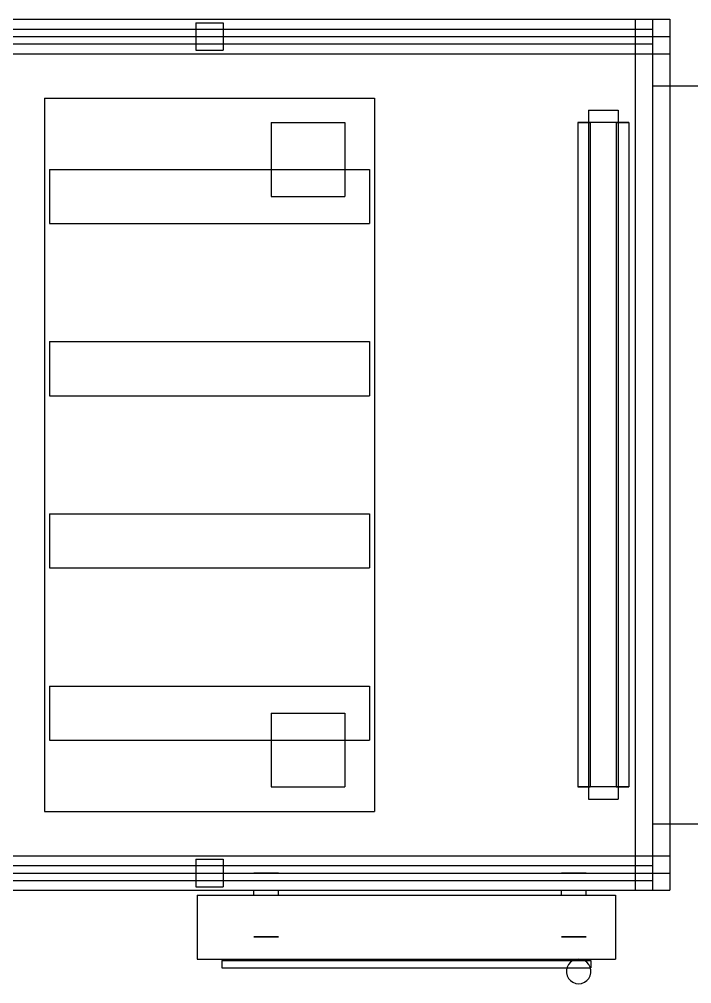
# Model space of a CAD drawing. Header units: millimetres. Extents: x -808 to -5, y -418 to 283.
# Drawn here: x -125.7 to -95.65, y -249.18 to -206.06 of the extents above; entities that cross this region are included whole.
import ezdxf

# ---------------------------------------------------------------- set-up
doc = ezdxf.new("R2010")
doc.units = ezdxf.units.MM
doc.layers.add('HIDDEN', color=8, linetype='Continuous')
doc.layers.add('VISIBLE', color=7, linetype='Continuous')

msp = doc.modelspace()

# ---------------------------------------------------------------- linework, layer by layer
at = {"layer": 'HIDDEN'}
for points in [[(-317.4, -206.059), (-97.4, -206.059)], [(-317.4, -206.059), (-97.4, -206.059)], [(-317.4, -206.059), (-97.4, -206.059)], [(-98.17, -206.059), (-97.4, -206.059)], [(-98.17, -206.059), (-96.63, -206.059)], [(-98.17, -206.059), (-98.17, -207.599)], [(-98.17, -206.059), (-98.17, -207.599)], [(-97.4, -206.059), (-97.4, -207.599)], [(-97.4, -206.059), (-97.4, -207.599)], [(-97.4, -206.059), (-97.4, -207.599)], [(-96.63, -206.059), (-96.63, -207.599)], [(-317.4, -206.499), (-97.4, -206.499)], [(-317.4, -206.499), (-97.4, -206.499)], [(-117.816, -206.213), (-116.584, -206.213)], [(-117.816, -206.213), (-116.584, -206.213)], [(-117.816, -206.213), (-117.816, -207.445)], [(-117.816, -206.213), (-117.816, -207.445)], [(-116.584, -206.213), (-116.584, -207.445)], [(-116.584, -206.213), (-116.584, -207.445)], [(-97.4, -206.499), (-97.4, -207.159)], [(-97.4, -206.499), (-97.4, -207.159)], [(-317.4, -206.829), (-97.4, -206.829)], [(-317.4, -206.829), (-97.4, -206.829)], [(-317.4, -206.829), (-97.4, -206.829)], [(-317.4, -206.829), (-97.4, -206.829)], [(-317.4, -206.829), (-97.4, -206.829)], [(-317.4, -206.829), (-97.4, -206.829)], [(-98.17, -206.829), (-96.63, -206.829)], [(-98.17, -206.829), (-96.63, -206.829)], [(-98.17, -206.829), (-98.17, -244.229)], [(-98.17, -206.829), (-98.17, -244.229)], [(-98.17, -206.829), (-96.63, -206.829)], [(-98.17, -206.829), (-98.17, -244.229)], [(-97.4, -206.829), (-97.4, -244.229)], [(-97.4, -206.829), (-97.4, -244.229)], [(-97.4, -206.829), (-97.4, -244.229)], [(-97.4, -206.829), (-97.4, -244.229)], [(-97.4, -206.829), (-97.4, -244.229)], [(-97.4, -206.829), (-97.4, -244.229)], [(-96.63, -206.829), (-96.63, -207.599)], [(-96.63, -206.829), (-96.63, -244.229)], [(-96.63, -206.829), (-96.63, -244.229)], [(-96.63, -206.829), (-96.63, -244.229)], [(-317.4, -207.159), (-97.4, -207.159)], [(-317.4, -207.159), (-97.4, -207.159)], [(-317.4, -207.599), (-97.4, -207.599)], [(-317.4, -207.599), (-97.4, -207.599)], [(-317.4, -207.599), (-97.4, -207.599)], [(-117.816, -207.445), (-116.584, -207.445)], [(-117.816, -207.445), (-116.584, -207.445)], [(-98.17, -207.599), (-96.63, -207.599)], [(-98.17, -207.599), (-96.63, -207.599)], [(-97.4, -209.029), (-96.63, -209.029)], [(-97.4, -209.029), (-60, -209.029)], [(-97.4, -209.029), (-97.4, -242.029)], [(-97.4, -209.029), (-97.4, -242.029)], [(-124.57, -209.579), (-109.83, -209.579)], [(-124.57, -209.579), (-109.83, -209.579)], [(-124.57, -209.579), (-124.57, -241.479)], [(-124.57, -209.579), (-124.57, -241.479)], [(-109.83, -209.579), (-109.83, -241.479)], [(-109.83, -209.579), (-109.83, -241.479)], [(-100.26, -210.129), (-98.94, -210.129)], [(-100.26, -210.129), (-98.94, -210.129)], [(-100.26, -210.129), (-100.26, -240.929)], [(-100.26, -210.129), (-100.26, -240.929)], [(-100.26, -210.129), (-98.94, -210.129)], [(-100.26, -210.129), (-98.94, -210.129)], [(-100.26, -210.129), (-100.26, -240.929)], [(-100.26, -210.129), (-100.26, -240.929)], [(-98.94, -210.129), (-98.94, -240.929)], [(-98.94, -210.129), (-98.94, -240.929)], [(-98.94, -210.129), (-98.94, -240.929)], [(-98.94, -210.129), (-98.94, -240.929)], [(-114.45, -210.679), (-111.15, -210.679)], [(-114.45, -210.679), (-111.15, -210.679)], [(-114.45, -210.679), (-114.45, -213.979)], [(-114.45, -210.679), (-114.45, -213.979)], [(-111.15, -210.679), (-111.15, -213.979)], [(-111.15, -210.679), (-111.15, -213.979)], [(-100.744, -210.679), (-100.181, -210.679)], [(-99.019, -210.679), (-100.744, -210.679)], [(-100.744, -210.679), (-100.744, -240.379)], [(-100.744, -210.679), (-100.181, -210.679)], [(-99.019, -210.679), (-100.744, -210.679)], [(-100.744, -210.679), (-100.744, -240.379)], [(-100.744, -210.679), (-100.181, -210.679)], [(-99.019, -210.679), (-100.744, -210.679)], [(-100.744, -210.679), (-100.744, -240.379)], [(-100.744, -210.679), (-100.181, -210.679)], [(-99.019, -210.679), (-100.744, -210.679)], [(-100.744, -210.679), (-100.744, -240.379)], [(-100.744, -210.679), (-100.181, -210.679)], [(-99.019, -210.679), (-100.744, -210.679)], [(-100.744, -210.679), (-100.744, -240.379)], [(-100.744, -210.679), (-100.181, -210.679)], [(-99.019, -210.679), (-100.744, -210.679)], [(-100.744, -210.679), (-100.744, -240.379)], [(-98.456, -210.679), (-100.181, -210.679)], [(-100.181, -210.679), (-100.181, -240.379)], [(-98.456, -210.679), (-100.181, -210.679)], [(-100.181, -210.679), (-100.181, -240.379)], [(-98.456, -210.679), (-100.181, -210.679)], [(-100.181, -210.679), (-100.181, -240.379)], [(-98.456, -210.679), (-100.181, -210.679)], [(-100.181, -210.679), (-100.181, -240.379)], [(-98.456, -210.679), (-100.181, -210.679)], [(-100.181, -210.679), (-100.181, -240.379)], [(-98.456, -210.679), (-100.181, -210.679)], [(-100.181, -210.679), (-100.181, -240.379)], [(-99.019, -210.679), (-98.456, -210.679)], [(-99.019, -210.679), (-99.019, -240.379)], [(-99.019, -210.679), (-98.456, -210.679)], [(-99.019, -210.679), (-99.019, -240.379)], [(-99.019, -210.679), (-98.456, -210.679)], [(-99.019, -210.679), (-99.019, -240.379)], [(-99.019, -210.679), (-98.456, -210.679)], [(-99.019, -210.679), (-99.019, -240.379)], [(-99.019, -210.679), (-98.456, -210.679)], [(-99.019, -210.679), (-99.019, -240.379)], [(-99.019, -210.679), (-98.456, -210.679)], [(-99.019, -210.679), (-99.019, -240.379)], [(-98.456, -210.679), (-98.456, -240.379)], [(-98.456, -210.679), (-98.456, -240.379)], [(-98.456, -210.679), (-98.456, -240.379)], [(-98.456, -210.679), (-98.456, -240.379)], [(-98.456, -210.679), (-98.456, -240.379)], [(-98.456, -210.679), (-98.456, -240.379)], [(-124.35, -212.769), (-110.05, -212.769)], [(-124.35, -212.769), (-110.05, -212.769)], [(-124.35, -212.769), (-124.35, -215.189)], [(-124.35, -212.769), (-124.35, -215.189)], [(-110.05, -212.769), (-110.05, -215.189)], [(-110.05, -212.769), (-110.05, -215.189)], [(-114.45, -213.979), (-111.15, -213.979)], [(-114.45, -213.979), (-111.15, -213.979)], [(-124.35, -215.189), (-110.05, -215.189)], [(-124.35, -215.189), (-110.05, -215.189)], [(-124.35, -220.469), (-110.05, -220.469)], [(-124.35, -220.469), (-110.05, -220.469)], [(-124.35, -220.469), (-124.35, -222.889)], [(-124.35, -220.469), (-124.35, -222.889)], [(-110.05, -220.469), (-110.05, -222.889)], [(-110.05, -220.469), (-110.05, -222.889)], [(-124.35, -222.889), (-110.05, -222.889)], [(-124.35, -222.889), (-110.05, -222.889)], [(-124.35, -228.169), (-110.05, -228.169)], [(-124.35, -228.169), (-110.05, -228.169)], [(-124.35, -228.169), (-124.35, -230.589)], [(-124.35, -228.169), (-124.35, -230.589)], [(-110.05, -228.169), (-110.05, -230.589)], [(-110.05, -228.169), (-110.05, -230.589)], [(-124.35, -230.589), (-110.05, -230.589)], [(-124.35, -230.589), (-110.05, -230.589)], [(-124.35, -235.869), (-110.05, -235.869)], [(-124.35, -235.869), (-110.05, -235.869)], [(-124.35, -235.869), (-124.35, -238.289)], [(-124.35, -235.869), (-124.35, -238.289)], [(-110.05, -235.869), (-110.05, -238.289)], [(-110.05, -235.869), (-110.05, -238.289)], [(-114.45, -237.079), (-111.15, -237.079)], [(-114.45, -237.079), (-111.15, -237.079)], [(-114.45, -237.079), (-114.45, -240.379)], [(-114.45, -237.079), (-114.45, -240.379)], [(-111.15, -237.079), (-111.15, -240.379)], [(-111.15, -237.079), (-111.15, -240.379)], [(-124.35, -238.289), (-110.05, -238.289)], [(-124.35, -238.289), (-110.05, -238.289)], [(-114.45, -240.379), (-111.15, -240.379)], [(-114.45, -240.379), (-111.15, -240.379)], [(-100.744, -240.379), (-100.181, -240.379)], [(-99.019, -240.379), (-100.744, -240.379)], [(-100.744, -240.379), (-100.181, -240.379)], [(-99.019, -240.379), (-100.744, -240.379)], [(-100.744, -240.379), (-100.181, -240.379)], [(-99.019, -240.379), (-100.744, -240.379)], [(-100.744, -240.379), (-100.181, -240.379)], [(-99.019, -240.379), (-100.744, -240.379)], [(-100.744, -240.379), (-100.181, -240.379)], [(-99.019, -240.379), (-100.744, -240.379)], [(-100.744, -240.379), (-100.181, -240.379)], [(-99.019, -240.379), (-100.744, -240.379)], [(-98.456, -240.379), (-100.181, -240.379)], [(-98.456, -240.379), (-100.181, -240.379)], [(-98.456, -240.379), (-100.181, -240.379)], [(-98.456, -240.379), (-100.181, -240.379)], [(-98.456, -240.379), (-100.181, -240.379)], [(-98.456, -240.379), (-100.181, -240.379)], [(-99.019, -240.379), (-98.456, -240.379)], [(-99.019, -240.379), (-98.456, -240.379)], [(-99.019, -240.379), (-98.456, -240.379)], [(-99.019, -240.379), (-98.456, -240.379)], [(-99.019, -240.379), (-98.456, -240.379)], [(-99.019, -240.379), (-98.456, -240.379)], [(-100.26, -240.929), (-98.94, -240.929)], [(-100.26, -240.929), (-98.94, -240.929)], [(-100.26, -240.929), (-98.94, -240.929)], [(-100.26, -240.929), (-98.94, -240.929)], [(-124.57, -241.479), (-109.83, -241.479)], [(-124.57, -241.479), (-109.83, -241.479)], [(-97.4, -242.029), (-96.63, -242.029)], [(-97.4, -242.029), (-60, -242.029)], [(-317.4, -243.459), (-97.4, -243.459)], [(-317.4, -243.459), (-97.4, -243.459)], [(-317.4, -243.459), (-97.4, -243.459)], [(-117.816, -243.613), (-116.584, -243.613)], [(-117.816, -243.613), (-116.584, -243.613)], [(-117.816, -243.613), (-117.816, -244.845)], [(-117.816, -243.613), (-117.816, -244.845)], [(-116.584, -243.613), (-116.584, -244.845)], [(-116.584, -243.613), (-116.584, -244.845)], [(-98.17, -243.459), (-96.63, -243.459)], [(-98.17, -243.459), (-96.63, -243.459)], [(-98.17, -243.459), (-98.17, -244.999)], [(-98.17, -243.459), (-98.17, -244.999)], [(-97.4, -243.459), (-97.4, -244.999)], [(-97.4, -243.459), (-97.4, -244.999)], [(-97.4, -243.459), (-97.4, -244.999)], [(-96.63, -243.459), (-96.63, -244.229)], [(-96.63, -243.459), (-96.63, -244.999)], [(-317.4, -243.899), (-97.4, -243.899)], [(-317.4, -243.899), (-97.4, -243.899)], [(-97.4, -243.899), (-97.4, -244.559)], [(-97.4, -243.899), (-97.4, -244.559)], [(-317.4, -244.229), (-97.4, -244.229)], [(-317.4, -244.229), (-97.4, -244.229)], [(-317.4, -244.229), (-97.4, -244.229)], [(-317.4, -244.229), (-97.4, -244.229)], [(-317.4, -244.229), (-97.4, -244.229)], [(-317.4, -244.229), (-97.4, -244.229)], [(-115.22, -244.229), (-115.216, -244.229)], [(-115.216, -244.229), (-115.22, -244.229)], [(-115.216, -244.229), (-115.184, -244.229)], [(-115.184, -244.229), (-115.216, -244.229)], [(-115.184, -244.229), (-115.123, -244.229)], [(-115.123, -244.229), (-115.184, -244.229)], [(-115.123, -244.229), (-115.035, -244.229)], [(-115.035, -244.229), (-115.123, -244.229)], [(-115.035, -244.229), (-114.926, -244.229)], [(-114.926, -244.229), (-115.035, -244.229)], [(-114.926, -244.229), (-114.802, -244.229)], [(-114.802, -244.229), (-114.926, -244.229)], [(-114.802, -244.229), (-114.67, -244.229)], [(-114.67, -244.229), (-114.802, -244.229)], [(-114.538, -244.229), (-114.67, -244.229)], [(-114.67, -244.229), (-114.538, -244.229)], [(-114.414, -244.229), (-114.538, -244.229)], [(-114.538, -244.229), (-114.414, -244.229)], [(-114.305, -244.229), (-114.414, -244.229)], [(-114.414, -244.229), (-114.305, -244.229)], [(-114.217, -244.229), (-114.305, -244.229)], [(-114.305, -244.229), (-114.217, -244.229)], [(-114.156, -244.229), (-114.217, -244.229)], [(-114.217, -244.229), (-114.156, -244.229)], [(-114.124, -244.229), (-114.156, -244.229)], [(-114.156, -244.229), (-114.124, -244.229)], [(-114.12, -244.229), (-114.124, -244.229)], [(-114.124, -244.229), (-114.12, -244.229)], [(-101.47, -244.229), (-101.466, -244.229)], [(-101.466, -244.229), (-101.47, -244.229)], [(-101.466, -244.229), (-101.434, -244.229)], [(-101.434, -244.229), (-101.466, -244.229)], [(-101.434, -244.229), (-101.373, -244.229)], [(-101.373, -244.229), (-101.434, -244.229)], [(-101.373, -244.229), (-101.285, -244.229)], [(-101.285, -244.229), (-101.373, -244.229)], [(-101.285, -244.229), (-101.176, -244.229)], [(-101.176, -244.229), (-101.285, -244.229)], [(-101.176, -244.229), (-101.052, -244.229)], [(-101.052, -244.229), (-101.176, -244.229)], [(-101.052, -244.229), (-100.92, -244.229)], [(-100.92, -244.229), (-101.052, -244.229)], [(-100.788, -244.229), (-100.92, -244.229)], [(-100.92, -244.229), (-100.788, -244.229)], [(-100.664, -244.229), (-100.788, -244.229)], [(-100.788, -244.229), (-100.664, -244.229)], [(-100.555, -244.229), (-100.664, -244.229)], [(-100.664, -244.229), (-100.555, -244.229)], [(-100.467, -244.229), (-100.555, -244.229)], [(-100.555, -244.229), (-100.467, -244.229)], [(-100.406, -244.229), (-100.467, -244.229)], [(-100.467, -244.229), (-100.406, -244.229)], [(-100.374, -244.229), (-100.406, -244.229)], [(-100.406, -244.229), (-100.374, -244.229)], [(-100.37, -244.229), (-100.374, -244.229)], [(-100.374, -244.229), (-100.37, -244.229)], [(-98.17, -244.229), (-96.63, -244.229)], [(-98.17, -244.229), (-96.63, -244.229)], [(-98.17, -244.229), (-96.63, -244.229)], [(-317.4, -244.559), (-97.4, -244.559)], [(-317.4, -244.559), (-97.4, -244.559)], [(-117.816, -244.845), (-116.584, -244.845)], [(-117.816, -244.845), (-116.584, -244.845)], [(-317.4, -244.999), (-97.4, -244.999)], [(-317.4, -244.999), (-97.4, -244.999)], [(-317.4, -244.999), (-97.4, -244.999)], [(-117.75, -245.219), (-99.05, -245.219)], [(-117.75, -245.219), (-117.75, -248.079)], [(-99.05, -245.219), (-99.05, -248.079)], [(-98.17, -244.999), (-97.4, -244.999)], [(-98.17, -244.999), (-96.63, -244.999)], [(-115.22, -247.089), (-115.216, -247.089)], [(-115.216, -247.089), (-115.22, -247.089)], [(-115.216, -247.089), (-115.184, -247.089)], [(-115.184, -247.089), (-115.216, -247.089)], [(-115.184, -247.089), (-115.123, -247.089)], [(-115.123, -247.089), (-115.184, -247.089)], [(-115.123, -247.089), (-115.035, -247.089)], [(-115.035, -247.089), (-115.123, -247.089)], [(-115.035, -247.089), (-114.926, -247.089)], [(-114.926, -247.089), (-115.035, -247.089)], [(-114.926, -247.089), (-114.802, -247.089)], [(-114.802, -247.089), (-114.926, -247.089)], [(-114.802, -247.089), (-114.67, -247.089)], [(-114.67, -247.089), (-114.802, -247.089)], [(-114.538, -247.089), (-114.67, -247.089)], [(-114.67, -247.089), (-114.538, -247.089)], [(-114.414, -247.089), (-114.538, -247.089)], [(-114.538, -247.089), (-114.414, -247.089)], [(-114.305, -247.089), (-114.414, -247.089)], [(-114.414, -247.089), (-114.305, -247.089)], [(-114.217, -247.089), (-114.305, -247.089)], [(-114.305, -247.089), (-114.217, -247.089)], [(-114.156, -247.089), (-114.217, -247.089)], [(-114.217, -247.089), (-114.156, -247.089)], [(-114.124, -247.089), (-114.156, -247.089)], [(-114.156, -247.089), (-114.124, -247.089)], [(-114.12, -247.089), (-114.124, -247.089)], [(-114.124, -247.089), (-114.12, -247.089)], [(-101.47, -247.089), (-101.466, -247.089)], [(-101.466, -247.089), (-101.47, -247.089)], [(-101.466, -247.089), (-101.434, -247.089)], [(-101.434, -247.089), (-101.466, -247.089)], [(-101.434, -247.089), (-101.373, -247.089)], [(-101.373, -247.089), (-101.434, -247.089)], [(-101.373, -247.089), (-101.285, -247.089)], [(-101.285, -247.089), (-101.373, -247.089)], [(-101.285, -247.089), (-101.176, -247.089)], [(-101.176, -247.089), (-101.285, -247.089)], [(-101.176, -247.089), (-101.052, -247.089)], [(-101.052, -247.089), (-101.176, -247.089)], [(-101.052, -247.089), (-100.92, -247.089)], [(-100.92, -247.089), (-101.052, -247.089)], [(-100.788, -247.089), (-100.92, -247.089)], [(-100.92, -247.089), (-100.788, -247.089)], [(-100.664, -247.089), (-100.788, -247.089)], [(-100.788, -247.089), (-100.664, -247.089)], [(-100.555, -247.089), (-100.664, -247.089)], [(-100.664, -247.089), (-100.555, -247.089)], [(-100.467, -247.089), (-100.555, -247.089)], [(-100.555, -247.089), (-100.467, -247.089)], [(-100.406, -247.089), (-100.467, -247.089)], [(-100.467, -247.089), (-100.406, -247.089)], [(-100.374, -247.089), (-100.406, -247.089)], [(-100.406, -247.089), (-100.374, -247.089)], [(-100.37, -247.089), (-100.374, -247.089)], [(-100.374, -247.089), (-100.37, -247.089)], [(-117.75, -248.079), (-99.05, -248.079)], [(-116.65, -248.134), (-100.15, -248.134)], [(-116.65, -248.134), (-116.65, -248.464)], [(-101.153, -248.316), (-101.214, -248.434)], [(-101.153, -248.316), (-101.214, -248.434)], [(-101.065, -248.217), (-101.153, -248.316)], [(-101.065, -248.217), (-101.153, -248.316)], [(-100.956, -248.142), (-101.065, -248.217)], [(-100.956, -248.142), (-101.065, -248.217)], [(-100.832, -248.095), (-100.956, -248.142)], [(-100.935, -248.134), (-100.956, -248.142)], [(-100.7, -248.079), (-100.832, -248.095)], [(-100.568, -248.095), (-100.7, -248.079)], [(-100.444, -248.142), (-100.568, -248.095)], [(-100.444, -248.142), (-100.465, -248.134)], [(-100.335, -248.217), (-100.444, -248.142)], [(-100.335, -248.217), (-100.444, -248.142)], [(-100.247, -248.316), (-100.335, -248.217)], [(-100.247, -248.316), (-100.335, -248.217)], [(-100.186, -248.434), (-100.247, -248.316)], [(-100.186, -248.434), (-100.247, -248.316)], [(-100.15, -248.134), (-100.15, -248.464)], [(-116.65, -248.464), (-100.15, -248.464)], [(-101.214, -248.434), (-101.246, -248.563)], [(-101.246, -248.563), (-101.246, -248.695)], [(-101.246, -248.695), (-101.214, -248.824)], [(-101.214, -248.434), (-101.222, -248.464)], [(-100.154, -248.563), (-100.186, -248.434)], [(-100.178, -248.464), (-100.186, -248.434)], [(-100.186, -248.824), (-100.154, -248.695)], [(-100.154, -248.695), (-100.154, -248.563)], [(-101.214, -248.824), (-101.153, -248.941)], [(-101.153, -248.941), (-101.065, -249.041)], [(-101.065, -249.041), (-100.956, -249.116)], [(-100.956, -249.116), (-100.832, -249.163)], [(-100.832, -249.163), (-100.7, -249.179)], [(-100.7, -249.179), (-100.568, -249.163)], [(-100.568, -249.163), (-100.444, -249.116)], [(-100.444, -249.116), (-100.335, -249.041)], [(-100.335, -249.041), (-100.247, -248.941)], [(-100.247, -248.941), (-100.186, -248.824)]]:
    msp.add_lwpolyline(points, dxfattribs=at)
at = {"layer": 'VISIBLE'}
for points in [[(-317.4, -206.059), (-97.4, -206.059)], [(-97.4, -206.059), (-97.4, -207.599)], [(-97.4, -206.059), (-96.63, -206.059)], [(-96.63, -206.059), (-96.63, -206.829)], [(-98.17, -206.829), (-96.63, -206.829)], [(-98.17, -206.829), (-98.17, -244.229)], [(-96.63, -206.829), (-96.63, -244.229)], [(-317.4, -207.599), (-97.4, -207.599)], [(-96.63, -209.029), (-94.485, -209.029)], [(-96.63, -242.029), (-94.485, -242.029)], [(-317.4, -243.459), (-97.4, -243.459)], [(-97.4, -243.459), (-97.4, -244.999)], [(-98.17, -244.229), (-96.63, -244.229)], [(-96.63, -244.229), (-96.63, -244.999)], [(-317.4, -244.999), (-97.4, -244.999)], [(-117.75, -245.219), (-99.05, -245.219)], [(-117.75, -245.219), (-117.75, -248.079)], [(-115.22, -245.219), (-115.22, -244.999)], [(-114.12, -245.219), (-114.12, -244.999)], [(-101.47, -245.219), (-101.47, -244.999)], [(-100.37, -245.219), (-100.37, -244.999)], [(-99.05, -245.219), (-99.05, -248.079)], [(-97.4, -244.999), (-96.63, -244.999)], [(-117.75, -248.079), (-99.05, -248.079)], [(-116.65, -248.134), (-100.15, -248.134)], [(-116.65, -248.134), (-116.65, -248.464)], [(-100.832, -248.095), (-100.935, -248.134)], [(-100.7, -248.079), (-100.832, -248.095)], [(-100.568, -248.095), (-100.7, -248.079)], [(-100.465, -248.134), (-100.568, -248.095)], [(-100.15, -248.134), (-100.15, -248.464)], [(-116.65, -248.464), (-100.15, -248.464)], [(-101.222, -248.464), (-101.246, -248.563)], [(-101.246, -248.563), (-101.246, -248.695)], [(-101.246, -248.695), (-101.214, -248.824)], [(-100.186, -248.824), (-100.154, -248.695)], [(-100.154, -248.563), (-100.178, -248.464)], [(-100.154, -248.695), (-100.154, -248.563)], [(-101.214, -248.824), (-101.153, -248.941)], [(-101.153, -248.941), (-101.065, -249.041)], [(-101.065, -249.041), (-100.956, -249.116)], [(-100.956, -249.116), (-100.832, -249.163)], [(-100.832, -249.163), (-100.7, -249.179)], [(-100.7, -249.179), (-100.568, -249.163)], [(-100.568, -249.163), (-100.444, -249.116)], [(-100.444, -249.116), (-100.335, -249.041)], [(-100.335, -249.041), (-100.247, -248.941)], [(-100.247, -248.941), (-100.186, -248.824)]]:
    msp.add_lwpolyline(points, dxfattribs=at)

doc.saveas('drawing.dxf')
